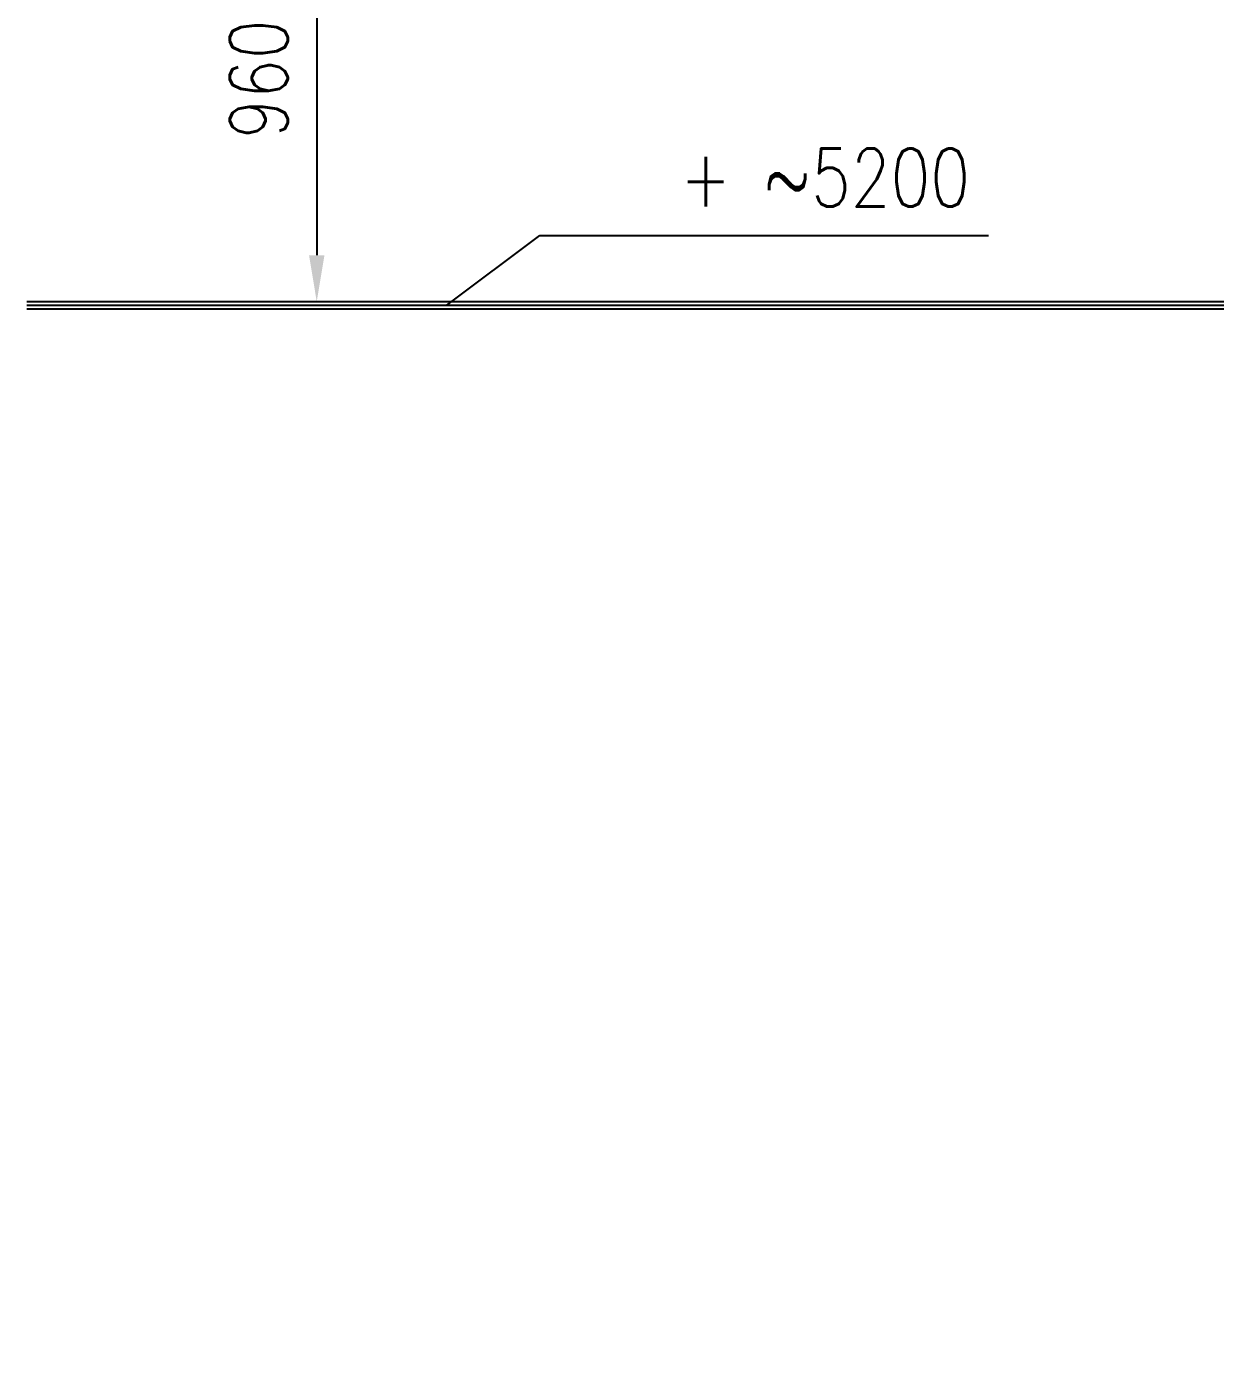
# Model space of a CAD drawing. Header units: millimetres. Extents: x -37020 to 35906, y -101 to 52234.
# Drawn here: x -57.126 to -54.564, y 396.694 to 399.594 of the extents above; entities that cross this region are included whole.
import ezdxf

# ---------------------------------------------------------------- set-up
doc = ezdxf.new("R2010")
doc.units = ezdxf.units.MM
doc.header["$PDMODE"] = 35
doc.header["$PDSIZE"] = 1
doc.linetypes.add('CENTER', pattern=[50.8, 31.75, -6.35, 6.35, -6.35])
doc.linetypes.add('CENTER2', pattern=[28.575, 19.05, -3.175, 3.175, -3.175])
doc.layers.add('0_EJES', color=1, linetype='CENTER2')
doc.layers.add('GE-Cotas', color=1, linetype='Continuous')
doc.styles.add('Romans', font='romans.shx', dxfattribs={"width": 0.8})
doc.dimstyles.new('COTAS GENERAL', dxfattribs={"dimscale": 0.1, "dimtxt": 2.5, "dimasz": 2.5, "dimexe": 1, "dimexo": 1, "dimgap": 1.25, "dimtad": 1, "dimzin": 1, "dimdsep": 46, "dimtxsty": 'Romans', "dimcen": 1, "dimclrd": 2, "dimclre": 1, "dimclrt": 3, "dimaunit": 1, "dimadec": 3, "dimazin": 0, "dimtfac": 1, "dimtix": 1, "dimtmove": 0, "dimatfit": 0, "dimfxl": 1, "dimtolj": 1, "dimarcsym": 0})

# ---------------------------------------------------------------- blocks, each defined once
blk = doc.blocks.new('*D313')
at = {"layer": 'Defpoints', "color": 0, "transparency": 16777216}
for p in [(-55.8202, 399.1444), (-56.9384, 398.9944), (-51.2936, 393.7944)]:
    blk.add_point(p, dxfattribs=at)
at = {"layer": 'GE-Cotas', "color": 1, "lineweight": -2, "transparency": 16777216}
for p, q in [((-56.2202, 398.9944), (-56.0202, 399.1444)), ((-56.0202, 399.1444), (-55.0527, 399.1444)), ((-56.8884, 398.9944), (-56.2202, 398.9944))]:
    blk.add_line(p, q, dxfattribs=at)
at = {"layer": 'GE-Cotas', "color": 3, "linetype": 'Continuous', "transparency": 16777216, "insert": (-55.4052, 399.2694), "char_height": 0.125, "attachment_point": 5, "style": 'Romans'}
blk.add_mtext('\\A1;{\\Fsimplex|c0;+ ~}5200', dxfattribs=at)
blk = doc.blocks.new('*D316')
at = {"layer": 'Defpoints', "color": 0, "transparency": 16777216}
for p in [(-56.6039, 399.9619), (-56.6078, 399.0021), (-56.5009, 399.0021)]:
    blk.add_point(p, dxfattribs=at)
at = {"layer": 'GE-Cotas', "color": 1, "lineweight": -2, "transparency": 16777216}
for p, q in [((-56.5539, 399.9619), (-56.4509, 399.9619)), ((-56.5578, 399.0021), (-56.4509, 399.0021))]:
    blk.add_line(p, q, dxfattribs=at)
at = {"layer": 'GE-Cotas', "color": 2, "lineweight": -2, "transparency": 16777216}
blk.add_line((-56.5009, 399.8619), (-56.5009, 399.1021), dxfattribs=at)
at = {"layer": 'GE-Cotas', "color": 2, "transparency": 16777216}
for points in [[(-56.4842, 399.8619), (-56.5175, 399.8619), (-56.5009, 399.9619)], [(-56.5175, 399.1021), (-56.4842, 399.1021), (-56.5009, 399.0021)]]:
    blk.add_solid(points, dxfattribs=at)
at = {"layer": 'GE-Cotas', "color": 3, "linetype": 'Continuous', "transparency": 16777216, "insert": (-56.6259, 399.482), "char_height": 0.125, "attachment_point": 5, "rotation": 90, "style": 'Romans'}
blk.add_mtext('\\A1;960', dxfattribs=at)
blk = doc.blocks.new('*D317')
at = {"layer": 'Defpoints', "color": 0, "transparency": 16777216}
for p in [(-55.7534, 400.2194), (-56.8151, 399.9619), (-51.2936, 394.1621)]:
    blk.add_point(p, dxfattribs=at)
at = {"layer": 'GE-Cotas', "color": 1, "lineweight": -2, "transparency": 16777216}
for p, q in [((-56.1534, 399.9619), (-55.9534, 400.2194)), ((-55.9534, 400.2194), (-54.9858, 400.2194)), ((-56.7651, 399.9619), (-56.1534, 399.9619))]:
    blk.add_line(p, q, dxfattribs=at)
at = {"layer": 'GE-Cotas', "color": 3, "linetype": 'Continuous', "transparency": 16777216, "insert": (-55.3384, 400.3444), "char_height": 0.125, "attachment_point": 5, "style": 'Romans'}
blk.add_mtext('\\A1;{\\Fsimplex|c0;+ ~}5800', dxfattribs=at)

msp = doc.modelspace()

# ---------------------------------------------------------------- linework, layer by layer
at = {"color": 40}
for p, q in [((-57.1257, 399.0021), (-53.6102, 399.0021)), ((-57.1257, 398.9866), (-53.5963, 398.9866))]:
    msp.add_line(p, q, dxfattribs=at)
at = {"layer": '0_EJES', "linetype": 'CENTER'}
for p, q in [((-57.1257, 399.0021), (-52.6135, 399.0021)), ((-57.1257, 398.9944), (-53.5959, 398.9944))]:
    msp.add_line(p, q, dxfattribs=at)

# ---------------------------------------------------------------- dimensions: what is measured, and where the dimension line sits
at = {"layer": 'GE-Cotas'}
for feature_location, offset, origin, picture, middle in [((-56.8151, 399.9619), (1.0617, 0.2575), (-51.2936, 394.1621), '*D317', (-55.3384, 400.3444)), ((-56.9384, 398.9944), (1.1181, 0.1501), (-51.2936, 393.7944), '*D313', (-55.4052, 399.2694))]:
    dim = msp.add_ordinate_dim(feature_location=feature_location, offset=offset, dtype=0, origin=origin, text='{\\Fsimplex|c0;+ ~}<>', dimstyle='COTAS GENERAL', override={"dimscale": 0.05, "dimasz": 2, "dimdec": 0, "dimlfac": 1000, "dimdsep": 44}, dxfattribs=at)
    dim.commit()
    dim.dimension.update_dxf_attribs({"geometry": picture, "text_midpoint": middle})
dim = msp.add_linear_dim(base=(-56.5009, 399.0021), p1=(-56.6039, 399.9619), p2=(-56.6078, 399.0021), angle=90, dimstyle='COTAS GENERAL', override={"dimscale": 0.05, "dimasz": 2, "dimdec": 0, "dimlfac": 1000, "dimdsep": 44}, dxfattribs=at)
dim.commit()
dim.dimension.update_dxf_attribs({"geometry": '*D316', "text_midpoint": (-56.6259, 399.482)})

doc.saveas('drawing.dxf')
